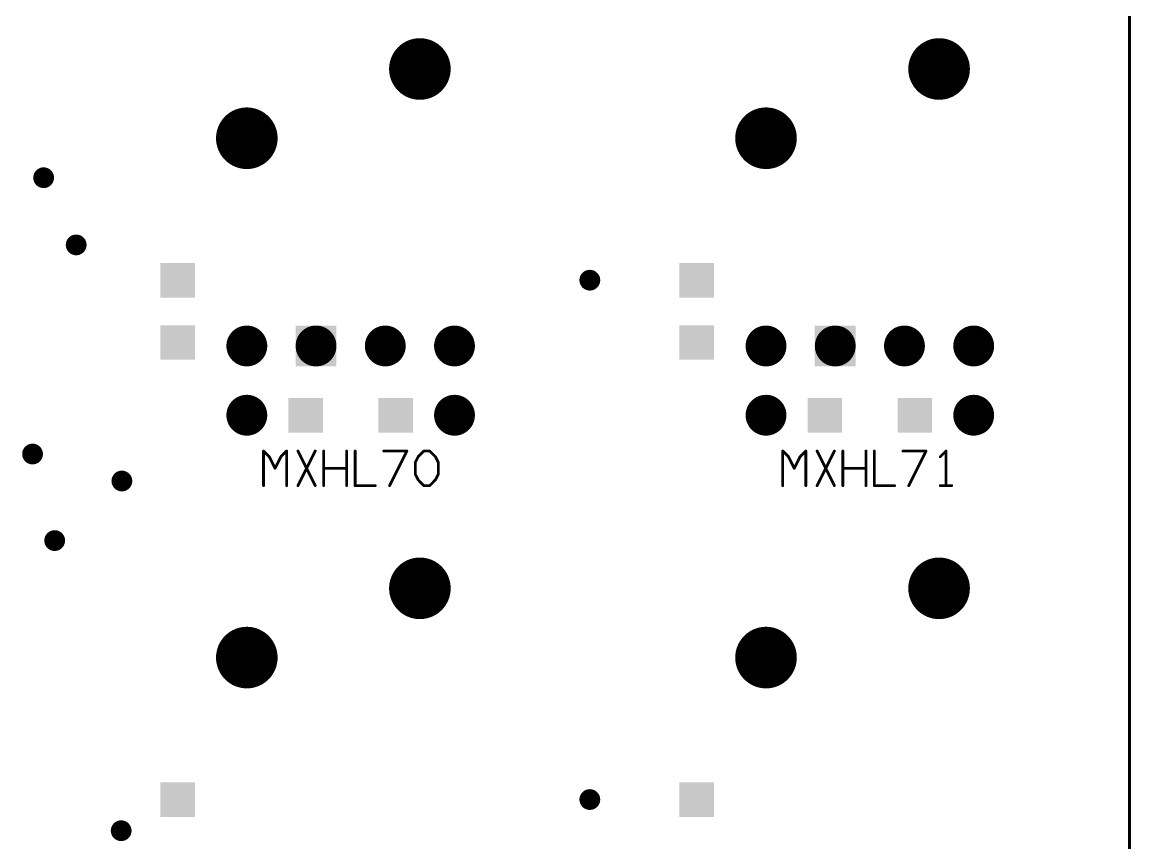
# Model space of a CAD drawing. Header units: millimetres. Extents: x 451 to 799, y 260 to 388.
# Drawn here: x 758.11 to 798.79, y 323.87 to 353.97 of the extents above; entities that cross this region are included whole.
import ezdxf

# ---------------------------------------------------------------- set-up
doc = ezdxf.new("R2010")
doc.units = ezdxf.units.MM
for name, color, linetype in [('3_A_', 4, 'Continuous'), ('4_A_', 54, 'Continuous'), ('5_A_', 7, 'Continuous'), ('8_A_', 3, 'Continuous')]:
    doc.layers.add(name, color=color, linetype=linetype)

# ---------------------------------------------------------------- blocks, each defined once
blk = doc.blocks.new('D24ROUND1_4986X1_4986')
blk.add_lwpolyline([(0.37465, 0, 0.7493, 0.7493, 1), (-0.37465, 0, 0.7493, 0.7493, 1), (0.37465, 0, 0.7493, 0.7493, 0)], format="xyseb")
blk = doc.blocks.new('D25ROUND2_2606X2_2606')
blk.add_lwpolyline([(0.56515, 0, 1.1303, 1.1303, 1), (-0.56515, 0, 1.1303, 1.1303, 1), (0.56515, 0, 1.1303, 1.1303, 0)], format="xyseb")
blk = doc.blocks.new('D35ROUND0_762X0_762')
blk.add_lwpolyline([(0.1905, 0, 0.381, 0.381, 1), (-0.1905, 0, 0.381, 0.381, 1), (0.1905, 0, 0.381, 0.381, 0)], format="xyseb")
blk = doc.blocks.new('D38ROUND0_762X0_762')
blk.add_lwpolyline([(0.1905, 0, 0.381, 0.381, 1), (-0.1905, 0, 0.381, 0.381, 1), (0.1905, 0, 0.381, 0.381, 0)], format="xyseb")
blk = doc.blocks.new('D16SQUARE1_27X1_27')
blk.add_solid([(-0.635, -0.635), (0.635, -0.635), (-0.635, 0.635), (0.635, 0.635)])
blk = doc.blocks.new('D41SQUARE1_4986X1_4986')
blk.add_solid([(-0.7493, -0.7493), (0.7493, -0.7493), (-0.7493, 0.7493), (0.7493, 0.7493)])
blk = doc.blocks.new('D47ROUND0_381X0_381')
blk.add_lwpolyline([(0.09525, 0, 0.1905, 0.1905, 1), (-0.09525, 0, 0.1905, 0.1905, 1), (0.09525, 0, 0.1905, 0.1905, 0)], format="xyseb")
blk = doc.blocks.new('D48ROUND0_381X0_381')
blk.add_lwpolyline([(0.09525, 0, 0.1905, 0.1905, 1), (-0.09525, 0, 0.1905, 0.1905, 1), (0.09525, 0, 0.1905, 0.1905, 0)], format="xyseb")

msp = doc.modelspace()

# ---------------------------------------------------------------- linework, layer by layer
at = {"layer": '5_A_'}
for points in [[(767.178, 338.031, 0.102, 0.102, 0), (766.967, 338.242, 0.102, 0.102, 0)], [(766.967, 338.242, 0.102, 0.102, 0), (766.967, 336.972, 0.102, 0.102, 0)], [(767.389, 337.607, 0.102, 0.102, 0), (767.178, 338.031, 0.102, 0.102, 0)], [(767.602, 338.031, 0.102, 0.102, 0), (767.389, 337.607, 0.102, 0.102, 0)], [(767.813, 338.242, 0.102, 0.102, 0), (767.602, 338.031, 0.102, 0.102, 0)], [(767.813, 336.972, 0.102, 0.102, 0), (767.813, 338.242, 0.102, 0.102, 0)], [(768.862, 336.972, 0.102, 0.102, 0), (768.227, 338.242, 0.102, 0.102, 0)], [(768.862, 338.242, 0.102, 0.102, 0), (768.227, 336.972, 0.102, 0.102, 0)], [(769.172, 336.972, 0.102, 0.102, 0), (769.172, 338.242, 0.102, 0.102, 0)], [(770.018, 336.972, 0.102, 0.102, 0), (770.018, 338.242, 0.102, 0.102, 0)], [(770.328, 336.972, 0.102, 0.102, 0), (770.328, 338.242, 0.102, 0.102, 0)], [(772.225, 338.242, 0.102, 0.102, 0), (771.377, 338.242, 0.102, 0.102, 0)], [(771.59, 336.972, 0.102, 0.102, 0), (772.225, 338.242, 0.102, 0.102, 0)], [(772.532, 337.82, 0.102, 0.102, 0), (772.639, 338.031, 0.102, 0.102, 0)], [(772.639, 338.031, 0.102, 0.102, 0), (772.85, 338.242, 0.102, 0.102, 0)], [(772.85, 338.242, 0.102, 0.102, 0), (773.063, 338.242, 0.102, 0.102, 0)], [(773.063, 338.242, 0.102, 0.102, 0), (773.274, 338.031, 0.102, 0.102, 0)], [(773.274, 338.031, 0.102, 0.102, 0), (773.381, 337.82, 0.102, 0.102, 0)], [(786.228, 338.031, 0.102, 0.102, 0), (786.017, 338.242, 0.102, 0.102, 0)], [(786.017, 338.242, 0.102, 0.102, 0), (786.017, 336.972, 0.102, 0.102, 0)], [(786.439, 337.607, 0.102, 0.102, 0), (786.228, 338.031, 0.102, 0.102, 0)], [(786.652, 338.031, 0.102, 0.102, 0), (786.439, 337.607, 0.102, 0.102, 0)], [(786.863, 338.242, 0.102, 0.102, 0), (786.652, 338.031, 0.102, 0.102, 0)], [(786.863, 336.972, 0.102, 0.102, 0), (786.863, 338.242, 0.102, 0.102, 0)], [(787.912, 336.972, 0.102, 0.102, 0), (787.277, 338.242, 0.102, 0.102, 0)], [(787.912, 338.242, 0.102, 0.102, 0), (787.277, 336.972, 0.102, 0.102, 0)], [(788.222, 336.972, 0.102, 0.102, 0), (788.222, 338.242, 0.102, 0.102, 0)], [(789.068, 336.972, 0.102, 0.102, 0), (789.068, 338.242, 0.102, 0.102, 0)], [(789.378, 336.972, 0.102, 0.102, 0), (789.378, 338.242, 0.102, 0.102, 0)], [(791.275, 338.242, 0.102, 0.102, 0), (790.427, 338.242, 0.102, 0.102, 0)], [(790.64, 336.972, 0.102, 0.102, 0), (791.275, 338.242, 0.102, 0.102, 0)], [(792.007, 338.242, 0.102, 0.102, 0), (791.796, 338.031, 0.102, 0.102, 0)], [(792.007, 336.972, 0.102, 0.102, 0), (792.007, 338.242, 0.102, 0.102, 0)], [(770.018, 337.607, 0.102, 0.102, 0), (769.172, 337.607, 0.102, 0.102, 0)], [(772.532, 337.396, 0.102, 0.102, 0), (772.532, 337.82, 0.102, 0.102, 0)], [(773.381, 337.82, 0.102, 0.102, 0), (773.381, 337.396, 0.102, 0.102, 0)], [(789.068, 337.607, 0.102, 0.102, 0), (788.222, 337.607, 0.102, 0.102, 0)], [(772.639, 337.185, 0.102, 0.102, 0), (772.532, 337.396, 0.102, 0.102, 0)], [(772.85, 336.972, 0.102, 0.102, 0), (772.639, 337.185, 0.102, 0.102, 0)], [(773.274, 337.185, 0.102, 0.102, 0), (773.063, 336.972, 0.102, 0.102, 0)], [(773.381, 337.396, 0.102, 0.102, 0), (773.274, 337.185, 0.102, 0.102, 0)], [(771.069, 336.972, 0.102, 0.102, 0), (770.328, 336.972, 0.102, 0.102, 0)], [(773.063, 336.972, 0.102, 0.102, 0), (772.85, 336.972, 0.102, 0.102, 0)], [(790.119, 336.972, 0.102, 0.102, 0), (789.378, 336.972, 0.102, 0.102, 0)], [(792.217, 336.972, 0.102, 0.102, 0), (791.796, 336.972, 0.102, 0.102, 0)]]:
    msp.add_lwpolyline(points, format="xyseb", dxfattribs=at)
for points in [[(766.942, 338.242, 0.0508, 0.0508, 1), (766.993, 338.242, 0.0508, 0.0508, 1), (766.942, 338.242, 0.0508, 0.0508, 0)], [(766.942, 338.242, 0.0508, 0.0508, 1), (766.993, 338.242, 0.0508, 0.0508, 1), (766.942, 338.242, 0.0508, 0.0508, 0)], [(766.942, 338.242, 0.0508, 0.0508, 1), (766.993, 338.242, 0.0508, 0.0508, 1), (766.942, 338.242, 0.0508, 0.0508, 0)], [(767.153, 338.031, 0.0508, 0.0508, 1), (767.204, 338.031, 0.0508, 0.0508, 1), (767.153, 338.031, 0.0508, 0.0508, 0)], [(767.153, 338.031, 0.0508, 0.0508, 1), (767.204, 338.031, 0.0508, 0.0508, 1), (767.153, 338.031, 0.0508, 0.0508, 0)], [(767.153, 338.031, 0.0508, 0.0508, 1), (767.204, 338.031, 0.0508, 0.0508, 1), (767.153, 338.031, 0.0508, 0.0508, 0)], [(767.577, 338.031, 0.0508, 0.0508, 1), (767.628, 338.031, 0.0508, 0.0508, 1), (767.577, 338.031, 0.0508, 0.0508, 0)], [(767.577, 338.031, 0.0508, 0.0508, 1), (767.628, 338.031, 0.0508, 0.0508, 1), (767.577, 338.031, 0.0508, 0.0508, 0)], [(767.577, 338.031, 0.0508, 0.0508, 1), (767.628, 338.031, 0.0508, 0.0508, 1), (767.577, 338.031, 0.0508, 0.0508, 0)], [(767.788, 338.242, 0.0508, 0.0508, 1), (767.839, 338.242, 0.0508, 0.0508, 1), (767.788, 338.242, 0.0508, 0.0508, 0)], [(767.788, 338.242, 0.0508, 0.0508, 1), (767.839, 338.242, 0.0508, 0.0508, 1), (767.788, 338.242, 0.0508, 0.0508, 0)], [(767.788, 338.242, 0.0508, 0.0508, 1), (767.839, 338.242, 0.0508, 0.0508, 1), (767.788, 338.242, 0.0508, 0.0508, 0)], [(768.202, 338.242, 0.0508, 0.0508, 1), (768.253, 338.242, 0.0508, 0.0508, 1), (768.202, 338.242, 0.0508, 0.0508, 0)], [(768.202, 338.242, 0.0508, 0.0508, 1), (768.253, 338.242, 0.0508, 0.0508, 1), (768.202, 338.242, 0.0508, 0.0508, 0)], [(768.837, 338.242, 0.0508, 0.0508, 1), (768.888, 338.242, 0.0508, 0.0508, 1), (768.837, 338.242, 0.0508, 0.0508, 0)], [(769.147, 338.242, 0.0508, 0.0508, 1), (769.197, 338.242, 0.0508, 0.0508, 1), (769.147, 338.242, 0.0508, 0.0508, 0)], [(769.147, 338.242, 0.0508, 0.0508, 1), (769.197, 338.242, 0.0508, 0.0508, 1), (769.147, 338.242, 0.0508, 0.0508, 0)], [(769.992, 338.242, 0.0508, 0.0508, 1), (770.043, 338.242, 0.0508, 0.0508, 1), (769.992, 338.242, 0.0508, 0.0508, 0)], [(769.992, 338.242, 0.0508, 0.0508, 1), (770.043, 338.242, 0.0508, 0.0508, 1), (769.992, 338.242, 0.0508, 0.0508, 0)], [(770.302, 338.242, 0.0508, 0.0508, 1), (770.353, 338.242, 0.0508, 0.0508, 1), (770.302, 338.242, 0.0508, 0.0508, 0)], [(770.302, 338.242, 0.0508, 0.0508, 1), (770.353, 338.242, 0.0508, 0.0508, 1), (770.302, 338.242, 0.0508, 0.0508, 0)], [(771.351, 338.242, 0.0508, 0.0508, 1), (771.402, 338.242, 0.0508, 0.0508, 1), (771.351, 338.242, 0.0508, 0.0508, 0)], [(771.351, 338.242, 0.0508, 0.0508, 1), (771.402, 338.242, 0.0508, 0.0508, 1), (771.351, 338.242, 0.0508, 0.0508, 0)], [(772.2, 338.242, 0.0508, 0.0508, 1), (772.251, 338.242, 0.0508, 0.0508, 1), (772.2, 338.242, 0.0508, 0.0508, 0)], [(772.2, 338.242, 0.0508, 0.0508, 1), (772.251, 338.242, 0.0508, 0.0508, 1), (772.2, 338.242, 0.0508, 0.0508, 0)], [(772.2, 338.242, 0.0508, 0.0508, 1), (772.251, 338.242, 0.0508, 0.0508, 1), (772.2, 338.242, 0.0508, 0.0508, 0)], [(772.614, 338.031, 0.0508, 0.0508, 1), (772.665, 338.031, 0.0508, 0.0508, 1), (772.614, 338.031, 0.0508, 0.0508, 0)], [(772.614, 338.031, 0.0508, 0.0508, 1), (772.665, 338.031, 0.0508, 0.0508, 1), (772.614, 338.031, 0.0508, 0.0508, 0)], [(772.614, 338.031, 0.0508, 0.0508, 1), (772.665, 338.031, 0.0508, 0.0508, 1), (772.614, 338.031, 0.0508, 0.0508, 0)], [(772.825, 338.242, 0.0508, 0.0508, 1), (772.875, 338.242, 0.0508, 0.0508, 1), (772.825, 338.242, 0.0508, 0.0508, 0)], [(772.825, 338.242, 0.0508, 0.0508, 1), (772.875, 338.242, 0.0508, 0.0508, 1), (772.825, 338.242, 0.0508, 0.0508, 0)], [(772.825, 338.242, 0.0508, 0.0508, 1), (772.875, 338.242, 0.0508, 0.0508, 1), (772.825, 338.242, 0.0508, 0.0508, 0)], [(773.038, 338.242, 0.0508, 0.0508, 1), (773.089, 338.242, 0.0508, 0.0508, 1), (773.038, 338.242, 0.0508, 0.0508, 0)], [(773.038, 338.242, 0.0508, 0.0508, 1), (773.089, 338.242, 0.0508, 0.0508, 1), (773.038, 338.242, 0.0508, 0.0508, 0)], [(773.038, 338.242, 0.0508, 0.0508, 1), (773.089, 338.242, 0.0508, 0.0508, 1), (773.038, 338.242, 0.0508, 0.0508, 0)], [(773.249, 338.031, 0.0508, 0.0508, 1), (773.3, 338.031, 0.0508, 0.0508, 1), (773.249, 338.031, 0.0508, 0.0508, 0)], [(773.249, 338.031, 0.0508, 0.0508, 1), (773.3, 338.031, 0.0508, 0.0508, 1), (773.249, 338.031, 0.0508, 0.0508, 0)], [(773.249, 338.031, 0.0508, 0.0508, 1), (773.3, 338.031, 0.0508, 0.0508, 1), (773.249, 338.031, 0.0508, 0.0508, 0)], [(785.992, 338.242, 0.0508, 0.0508, 1), (786.043, 338.242, 0.0508, 0.0508, 1), (785.992, 338.242, 0.0508, 0.0508, 0)], [(785.992, 338.242, 0.0508, 0.0508, 1), (786.043, 338.242, 0.0508, 0.0508, 1), (785.992, 338.242, 0.0508, 0.0508, 0)], [(785.992, 338.242, 0.0508, 0.0508, 1), (786.043, 338.242, 0.0508, 0.0508, 1), (785.992, 338.242, 0.0508, 0.0508, 0)], [(786.203, 338.031, 0.0508, 0.0508, 1), (786.254, 338.031, 0.0508, 0.0508, 1), (786.203, 338.031, 0.0508, 0.0508, 0)], [(786.203, 338.031, 0.0508, 0.0508, 1), (786.254, 338.031, 0.0508, 0.0508, 1), (786.203, 338.031, 0.0508, 0.0508, 0)], [(786.203, 338.031, 0.0508, 0.0508, 1), (786.254, 338.031, 0.0508, 0.0508, 1), (786.203, 338.031, 0.0508, 0.0508, 0)], [(786.627, 338.031, 0.0508, 0.0508, 1), (786.678, 338.031, 0.0508, 0.0508, 1), (786.627, 338.031, 0.0508, 0.0508, 0)], [(786.627, 338.031, 0.0508, 0.0508, 1), (786.678, 338.031, 0.0508, 0.0508, 1), (786.627, 338.031, 0.0508, 0.0508, 0)], [(786.627, 338.031, 0.0508, 0.0508, 1), (786.678, 338.031, 0.0508, 0.0508, 1), (786.627, 338.031, 0.0508, 0.0508, 0)], [(786.838, 338.242, 0.0508, 0.0508, 1), (786.889, 338.242, 0.0508, 0.0508, 1), (786.838, 338.242, 0.0508, 0.0508, 0)], [(786.838, 338.242, 0.0508, 0.0508, 1), (786.889, 338.242, 0.0508, 0.0508, 1), (786.838, 338.242, 0.0508, 0.0508, 0)], [(786.838, 338.242, 0.0508, 0.0508, 1), (786.889, 338.242, 0.0508, 0.0508, 1), (786.838, 338.242, 0.0508, 0.0508, 0)], [(787.252, 338.242, 0.0508, 0.0508, 1), (787.303, 338.242, 0.0508, 0.0508, 1), (787.252, 338.242, 0.0508, 0.0508, 0)], [(787.252, 338.242, 0.0508, 0.0508, 1), (787.303, 338.242, 0.0508, 0.0508, 1), (787.252, 338.242, 0.0508, 0.0508, 0)], [(787.887, 338.242, 0.0508, 0.0508, 1), (787.938, 338.242, 0.0508, 0.0508, 1), (787.887, 338.242, 0.0508, 0.0508, 0)], [(788.197, 338.242, 0.0508, 0.0508, 1), (788.247, 338.242, 0.0508, 0.0508, 1), (788.197, 338.242, 0.0508, 0.0508, 0)], [(788.197, 338.242, 0.0508, 0.0508, 1), (788.247, 338.242, 0.0508, 0.0508, 1), (788.197, 338.242, 0.0508, 0.0508, 0)], [(789.042, 338.242, 0.0508, 0.0508, 1), (789.093, 338.242, 0.0508, 0.0508, 1), (789.042, 338.242, 0.0508, 0.0508, 0)], [(789.042, 338.242, 0.0508, 0.0508, 1), (789.093, 338.242, 0.0508, 0.0508, 1), (789.042, 338.242, 0.0508, 0.0508, 0)], [(789.352, 338.242, 0.0508, 0.0508, 1), (789.403, 338.242, 0.0508, 0.0508, 1), (789.352, 338.242, 0.0508, 0.0508, 0)], [(789.352, 338.242, 0.0508, 0.0508, 1), (789.403, 338.242, 0.0508, 0.0508, 1), (789.352, 338.242, 0.0508, 0.0508, 0)], [(790.401, 338.242, 0.0508, 0.0508, 1), (790.452, 338.242, 0.0508, 0.0508, 1), (790.401, 338.242, 0.0508, 0.0508, 0)], [(790.401, 338.242, 0.0508, 0.0508, 1), (790.452, 338.242, 0.0508, 0.0508, 1), (790.401, 338.242, 0.0508, 0.0508, 0)], [(791.25, 338.242, 0.0508, 0.0508, 1), (791.301, 338.242, 0.0508, 0.0508, 1), (791.25, 338.242, 0.0508, 0.0508, 0)], [(791.25, 338.242, 0.0508, 0.0508, 1), (791.301, 338.242, 0.0508, 0.0508, 1), (791.25, 338.242, 0.0508, 0.0508, 0)], [(791.25, 338.242, 0.0508, 0.0508, 1), (791.301, 338.242, 0.0508, 0.0508, 1), (791.25, 338.242, 0.0508, 0.0508, 0)], [(791.77, 338.031, 0.0508, 0.0508, 1), (791.821, 338.031, 0.0508, 0.0508, 1), (791.77, 338.031, 0.0508, 0.0508, 0)], [(791.77, 338.031, 0.0508, 0.0508, 1), (791.821, 338.031, 0.0508, 0.0508, 1), (791.77, 338.031, 0.0508, 0.0508, 0)], [(791.981, 338.242, 0.0508, 0.0508, 1), (792.032, 338.242, 0.0508, 0.0508, 1), (791.981, 338.242, 0.0508, 0.0508, 0)], [(791.981, 338.242, 0.0508, 0.0508, 1), (792.032, 338.242, 0.0508, 0.0508, 1), (791.981, 338.242, 0.0508, 0.0508, 0)], [(791.981, 338.242, 0.0508, 0.0508, 1), (792.032, 338.242, 0.0508, 0.0508, 1), (791.981, 338.242, 0.0508, 0.0508, 0)], [(767.364, 337.607, 0.0508, 0.0508, 1), (767.414, 337.607, 0.0508, 0.0508, 1), (767.364, 337.607, 0.0508, 0.0508, 0)], [(767.364, 337.607, 0.0508, 0.0508, 1), (767.414, 337.607, 0.0508, 0.0508, 1), (767.364, 337.607, 0.0508, 0.0508, 0)], [(767.364, 337.607, 0.0508, 0.0508, 1), (767.414, 337.607, 0.0508, 0.0508, 1), (767.364, 337.607, 0.0508, 0.0508, 0)], [(769.147, 337.607, 0.0508, 0.0508, 1), (769.197, 337.607, 0.0508, 0.0508, 1), (769.147, 337.607, 0.0508, 0.0508, 0)], [(769.147, 337.607, 0.0508, 0.0508, 1), (769.197, 337.607, 0.0508, 0.0508, 1), (769.147, 337.607, 0.0508, 0.0508, 0)], [(769.992, 337.607, 0.0508, 0.0508, 1), (770.043, 337.607, 0.0508, 0.0508, 1), (769.992, 337.607, 0.0508, 0.0508, 0)], [(772.507, 337.82, 0.0508, 0.0508, 1), (772.558, 337.82, 0.0508, 0.0508, 1), (772.507, 337.82, 0.0508, 0.0508, 0)], [(772.507, 337.82, 0.0508, 0.0508, 1), (772.558, 337.82, 0.0508, 0.0508, 1), (772.507, 337.82, 0.0508, 0.0508, 0)], [(772.507, 337.82, 0.0508, 0.0508, 1), (772.558, 337.82, 0.0508, 0.0508, 1), (772.507, 337.82, 0.0508, 0.0508, 0)], [(773.355, 337.82, 0.0508, 0.0508, 1), (773.406, 337.82, 0.0508, 0.0508, 1), (773.355, 337.82, 0.0508, 0.0508, 0)], [(773.355, 337.82, 0.0508, 0.0508, 1), (773.406, 337.82, 0.0508, 0.0508, 1), (773.355, 337.82, 0.0508, 0.0508, 0)], [(773.355, 337.82, 0.0508, 0.0508, 1), (773.406, 337.82, 0.0508, 0.0508, 1), (773.355, 337.82, 0.0508, 0.0508, 0)], [(786.414, 337.607, 0.0508, 0.0508, 1), (786.464, 337.607, 0.0508, 0.0508, 1), (786.414, 337.607, 0.0508, 0.0508, 0)], [(786.414, 337.607, 0.0508, 0.0508, 1), (786.464, 337.607, 0.0508, 0.0508, 1), (786.414, 337.607, 0.0508, 0.0508, 0)], [(786.414, 337.607, 0.0508, 0.0508, 1), (786.464, 337.607, 0.0508, 0.0508, 1), (786.414, 337.607, 0.0508, 0.0508, 0)], [(788.197, 337.607, 0.0508, 0.0508, 1), (788.247, 337.607, 0.0508, 0.0508, 1), (788.197, 337.607, 0.0508, 0.0508, 0)], [(788.197, 337.607, 0.0508, 0.0508, 1), (788.247, 337.607, 0.0508, 0.0508, 1), (788.197, 337.607, 0.0508, 0.0508, 0)], [(789.042, 337.607, 0.0508, 0.0508, 1), (789.093, 337.607, 0.0508, 0.0508, 1), (789.042, 337.607, 0.0508, 0.0508, 0)], [(772.507, 337.396, 0.0508, 0.0508, 1), (772.558, 337.396, 0.0508, 0.0508, 1), (772.507, 337.396, 0.0508, 0.0508, 0)], [(772.507, 337.396, 0.0508, 0.0508, 1), (772.558, 337.396, 0.0508, 0.0508, 1), (772.507, 337.396, 0.0508, 0.0508, 0)], [(772.507, 337.396, 0.0508, 0.0508, 1), (772.558, 337.396, 0.0508, 0.0508, 1), (772.507, 337.396, 0.0508, 0.0508, 0)], [(772.614, 337.185, 0.0508, 0.0508, 1), (772.665, 337.185, 0.0508, 0.0508, 1), (772.614, 337.185, 0.0508, 0.0508, 0)], [(772.614, 337.185, 0.0508, 0.0508, 1), (772.665, 337.185, 0.0508, 0.0508, 1), (772.614, 337.185, 0.0508, 0.0508, 0)], [(772.614, 337.185, 0.0508, 0.0508, 1), (772.665, 337.185, 0.0508, 0.0508, 1), (772.614, 337.185, 0.0508, 0.0508, 0)], [(773.249, 337.185, 0.0508, 0.0508, 1), (773.3, 337.185, 0.0508, 0.0508, 1), (773.249, 337.185, 0.0508, 0.0508, 0)], [(773.249, 337.185, 0.0508, 0.0508, 1), (773.3, 337.185, 0.0508, 0.0508, 1), (773.249, 337.185, 0.0508, 0.0508, 0)], [(773.249, 337.185, 0.0508, 0.0508, 1), (773.3, 337.185, 0.0508, 0.0508, 1), (773.249, 337.185, 0.0508, 0.0508, 0)], [(773.355, 337.396, 0.0508, 0.0508, 1), (773.406, 337.396, 0.0508, 0.0508, 1), (773.355, 337.396, 0.0508, 0.0508, 0)], [(773.355, 337.396, 0.0508, 0.0508, 1), (773.406, 337.396, 0.0508, 0.0508, 1), (773.355, 337.396, 0.0508, 0.0508, 0)], [(773.355, 337.396, 0.0508, 0.0508, 1), (773.406, 337.396, 0.0508, 0.0508, 1), (773.355, 337.396, 0.0508, 0.0508, 0)], [(766.942, 336.972, 0.0508, 0.0508, 1), (766.993, 336.972, 0.0508, 0.0508, 1), (766.942, 336.972, 0.0508, 0.0508, 0)], [(766.942, 336.972, 0.0508, 0.0508, 1), (766.993, 336.972, 0.0508, 0.0508, 1), (766.942, 336.972, 0.0508, 0.0508, 0)], [(767.788, 336.972, 0.0508, 0.0508, 1), (767.839, 336.972, 0.0508, 0.0508, 1), (767.788, 336.972, 0.0508, 0.0508, 0)], [(768.202, 336.972, 0.0508, 0.0508, 1), (768.253, 336.972, 0.0508, 0.0508, 1), (768.202, 336.972, 0.0508, 0.0508, 0)], [(768.202, 336.972, 0.0508, 0.0508, 1), (768.253, 336.972, 0.0508, 0.0508, 1), (768.202, 336.972, 0.0508, 0.0508, 0)], [(768.837, 336.972, 0.0508, 0.0508, 1), (768.888, 336.972, 0.0508, 0.0508, 1), (768.837, 336.972, 0.0508, 0.0508, 0)], [(769.147, 336.972, 0.0508, 0.0508, 1), (769.197, 336.972, 0.0508, 0.0508, 1), (769.147, 336.972, 0.0508, 0.0508, 0)], [(769.992, 336.972, 0.0508, 0.0508, 1), (770.043, 336.972, 0.0508, 0.0508, 1), (769.992, 336.972, 0.0508, 0.0508, 0)], [(770.302, 336.972, 0.0508, 0.0508, 1), (770.353, 336.972, 0.0508, 0.0508, 1), (770.302, 336.972, 0.0508, 0.0508, 0)], [(770.302, 336.972, 0.0508, 0.0508, 1), (770.353, 336.972, 0.0508, 0.0508, 1), (770.302, 336.972, 0.0508, 0.0508, 0)], [(770.302, 336.972, 0.0508, 0.0508, 1), (770.353, 336.972, 0.0508, 0.0508, 1), (770.302, 336.972, 0.0508, 0.0508, 0)], [(771.044, 336.972, 0.0508, 0.0508, 1), (771.095, 336.972, 0.0508, 0.0508, 1), (771.044, 336.972, 0.0508, 0.0508, 0)], [(771.565, 336.972, 0.0508, 0.0508, 1), (771.616, 336.972, 0.0508, 0.0508, 1), (771.565, 336.972, 0.0508, 0.0508, 0)], [(772.825, 336.972, 0.0508, 0.0508, 1), (772.875, 336.972, 0.0508, 0.0508, 1), (772.825, 336.972, 0.0508, 0.0508, 0)], [(772.825, 336.972, 0.0508, 0.0508, 1), (772.875, 336.972, 0.0508, 0.0508, 1), (772.825, 336.972, 0.0508, 0.0508, 0)], [(772.825, 336.972, 0.0508, 0.0508, 1), (772.875, 336.972, 0.0508, 0.0508, 1), (772.825, 336.972, 0.0508, 0.0508, 0)], [(773.038, 336.972, 0.0508, 0.0508, 1), (773.089, 336.972, 0.0508, 0.0508, 1), (773.038, 336.972, 0.0508, 0.0508, 0)], [(773.038, 336.972, 0.0508, 0.0508, 1), (773.089, 336.972, 0.0508, 0.0508, 1), (773.038, 336.972, 0.0508, 0.0508, 0)], [(773.038, 336.972, 0.0508, 0.0508, 1), (773.089, 336.972, 0.0508, 0.0508, 1), (773.038, 336.972, 0.0508, 0.0508, 0)], [(785.992, 336.972, 0.0508, 0.0508, 1), (786.043, 336.972, 0.0508, 0.0508, 1), (785.992, 336.972, 0.0508, 0.0508, 0)], [(785.992, 336.972, 0.0508, 0.0508, 1), (786.043, 336.972, 0.0508, 0.0508, 1), (785.992, 336.972, 0.0508, 0.0508, 0)], [(786.838, 336.972, 0.0508, 0.0508, 1), (786.889, 336.972, 0.0508, 0.0508, 1), (786.838, 336.972, 0.0508, 0.0508, 0)], [(787.252, 336.972, 0.0508, 0.0508, 1), (787.303, 336.972, 0.0508, 0.0508, 1), (787.252, 336.972, 0.0508, 0.0508, 0)], [(787.252, 336.972, 0.0508, 0.0508, 1), (787.303, 336.972, 0.0508, 0.0508, 1), (787.252, 336.972, 0.0508, 0.0508, 0)], [(787.887, 336.972, 0.0508, 0.0508, 1), (787.938, 336.972, 0.0508, 0.0508, 1), (787.887, 336.972, 0.0508, 0.0508, 0)], [(788.197, 336.972, 0.0508, 0.0508, 1), (788.247, 336.972, 0.0508, 0.0508, 1), (788.197, 336.972, 0.0508, 0.0508, 0)], [(789.042, 336.972, 0.0508, 0.0508, 1), (789.093, 336.972, 0.0508, 0.0508, 1), (789.042, 336.972, 0.0508, 0.0508, 0)], [(789.352, 336.972, 0.0508, 0.0508, 1), (789.403, 336.972, 0.0508, 0.0508, 1), (789.352, 336.972, 0.0508, 0.0508, 0)], [(789.352, 336.972, 0.0508, 0.0508, 1), (789.403, 336.972, 0.0508, 0.0508, 1), (789.352, 336.972, 0.0508, 0.0508, 0)], [(789.352, 336.972, 0.0508, 0.0508, 1), (789.403, 336.972, 0.0508, 0.0508, 1), (789.352, 336.972, 0.0508, 0.0508, 0)], [(790.094, 336.972, 0.0508, 0.0508, 1), (790.145, 336.972, 0.0508, 0.0508, 1), (790.094, 336.972, 0.0508, 0.0508, 0)], [(790.615, 336.972, 0.0508, 0.0508, 1), (790.666, 336.972, 0.0508, 0.0508, 1), (790.615, 336.972, 0.0508, 0.0508, 0)], [(791.77, 336.972, 0.0508, 0.0508, 1), (791.821, 336.972, 0.0508, 0.0508, 1), (791.77, 336.972, 0.0508, 0.0508, 0)], [(791.77, 336.972, 0.0508, 0.0508, 1), (791.821, 336.972, 0.0508, 0.0508, 1), (791.77, 336.972, 0.0508, 0.0508, 0)], [(791.981, 336.972, 0.0508, 0.0508, 1), (792.032, 336.972, 0.0508, 0.0508, 1), (791.981, 336.972, 0.0508, 0.0508, 0)], [(792.192, 336.972, 0.0508, 0.0508, 1), (792.243, 336.972, 0.0508, 0.0508, 1), (792.192, 336.972, 0.0508, 0.0508, 0)]]:
    msp.add_lwpolyline(points, format="xyseb", close=True, dxfattribs=at)
at = {"layer": '8_A_'}
msp.add_lwpolyline([(798.738, 262.72, 0.102, 0.102, 0), (798.738, 379.512, 0.102, 0.102, 0)], format="xyseb", dxfattribs=at)

# ---------------------------------------------------------------- block references
at = {"layer": '3_A_'}
for name, p in [('D25ROUND2_2606X2_2606', (772.703, 352.255)), ('D25ROUND2_2606X2_2606', (791.753, 352.255)), ('D25ROUND2_2606X2_2606', (766.353, 349.715)), ('D25ROUND2_2606X2_2606', (785.403, 349.715)), ('D35ROUND0_762X0_762', (758.898, 348.267)), ('D35ROUND0_762X0_762', (760.092, 345.803)), ('D38ROUND0_762X0_762', (778.938, 344.508)), ('D24ROUND1_4986X1_4986', (766.353, 342.095)), ('D24ROUND1_4986X1_4986', (768.893, 342.095)), ('D24ROUND1_4986X1_4986', (771.433, 342.095)), ('D24ROUND1_4986X1_4986', (773.973, 342.095)), ('D24ROUND1_4986X1_4986', (785.403, 342.095)), ('D24ROUND1_4986X1_4986', (787.943, 342.095)), ('D24ROUND1_4986X1_4986', (790.483, 342.095)), ('D24ROUND1_4986X1_4986', (793.023, 342.095)), ('D24ROUND1_4986X1_4986', (766.353, 339.555)), ('D24ROUND1_4986X1_4986', (773.973, 339.555)), ('D24ROUND1_4986X1_4986', (785.403, 339.555)), ('D24ROUND1_4986X1_4986', (793.023, 339.555)), ('D35ROUND0_762X0_762', (758.491, 338.132)), ('D35ROUND0_762X0_762', (761.768, 337.142)), ('D35ROUND0_762X0_762', (759.304, 334.957)), ('D25ROUND2_2606X2_2606', (772.703, 333.205)), ('D25ROUND2_2606X2_2606', (791.753, 333.205)), ('D25ROUND2_2606X2_2606', (766.353, 330.665)), ('D25ROUND2_2606X2_2606', (785.403, 330.665)), ('D38ROUND0_762X0_762', (778.938, 325.458)), ('D35ROUND0_762X0_762', (761.743, 324.315))]:
    msp.add_blockref(name, p, dxfattribs=at)
at = {"layer": '4_A_'}
for name, p in [('D25ROUND2_2606X2_2606', (772.703, 352.255)), ('D25ROUND2_2606X2_2606', (791.753, 352.255)), ('D25ROUND2_2606X2_2606', (766.353, 349.715)), ('D25ROUND2_2606X2_2606', (785.403, 349.715)), ('D35ROUND0_762X0_762', (758.898, 348.267)), ('D35ROUND0_762X0_762', (760.092, 345.803)), ('D16SQUARE1_27X1_27', (763.813, 344.508)), ('D16SQUARE1_27X1_27', (782.863, 344.508)), ('D38ROUND0_762X0_762', (778.938, 344.508)), ('D16SQUARE1_27X1_27', (763.813, 342.222)), ('D24ROUND1_4986X1_4986', (766.353, 342.095)), ('D41SQUARE1_4986X1_4986', (768.893, 342.095)), ('D24ROUND1_4986X1_4986', (771.433, 342.095)), ('D24ROUND1_4986X1_4986', (773.973, 342.095)), ('D16SQUARE1_27X1_27', (782.863, 342.222)), ('D24ROUND1_4986X1_4986', (785.403, 342.095)), ('D41SQUARE1_4986X1_4986', (787.943, 342.095)), ('D24ROUND1_4986X1_4986', (790.483, 342.095)), ('D24ROUND1_4986X1_4986', (793.023, 342.095)), ('D24ROUND1_4986X1_4986', (766.353, 339.555)), ('D16SQUARE1_27X1_27', (768.512, 339.555)), ('D16SQUARE1_27X1_27', (771.814, 339.555)), ('D24ROUND1_4986X1_4986', (773.973, 339.555)), ('D24ROUND1_4986X1_4986', (785.403, 339.555)), ('D16SQUARE1_27X1_27', (787.562, 339.555)), ('D16SQUARE1_27X1_27', (790.864, 339.555)), ('D24ROUND1_4986X1_4986', (793.023, 339.555)), ('D35ROUND0_762X0_762', (758.491, 338.132)), ('D35ROUND0_762X0_762', (761.768, 337.142)), ('D35ROUND0_762X0_762', (759.304, 334.957)), ('D25ROUND2_2606X2_2606', (772.703, 333.205)), ('D25ROUND2_2606X2_2606', (791.753, 333.205)), ('D25ROUND2_2606X2_2606', (766.353, 330.665)), ('D25ROUND2_2606X2_2606', (785.403, 330.665)), ('D16SQUARE1_27X1_27', (763.813, 325.458)), ('D38ROUND0_762X0_762', (778.938, 325.458)), ('D16SQUARE1_27X1_27', (782.863, 325.458)), ('D35ROUND0_762X0_762', (761.743, 324.315))]:
    msp.add_blockref(name, p, dxfattribs=at)
at = {"layer": '8_A_'}
for name, p in [('D47ROUND0_381X0_381', (758.898, 348.267)), ('D47ROUND0_381X0_381', (760.092, 345.803)), ('D48ROUND0_381X0_381', (778.938, 344.508)), ('D47ROUND0_381X0_381', (758.491, 338.132)), ('D47ROUND0_381X0_381', (761.768, 337.142)), ('D47ROUND0_381X0_381', (759.304, 334.957)), ('D48ROUND0_381X0_381', (778.938, 325.458)), ('D47ROUND0_381X0_381', (761.743, 324.315))]:
    msp.add_blockref(name, p, dxfattribs=at)

doc.saveas('drawing.dxf')
